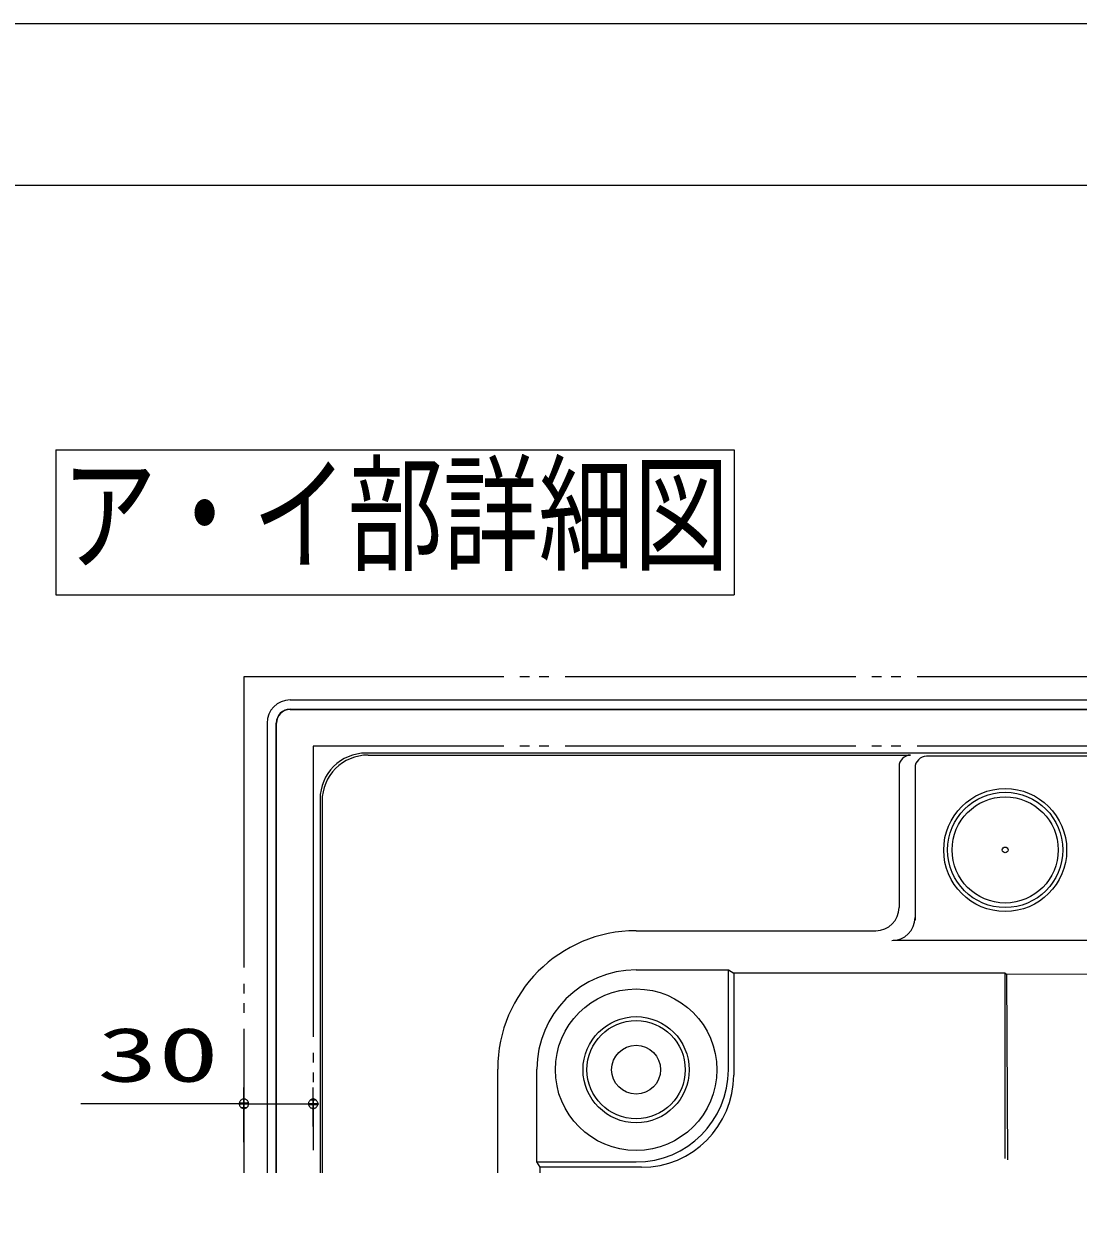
# Model space of a CAD drawing. Units: millimetres on the paper. Extents: x -305 to 305, y -152 to 152.
# Drawn here: x -47.8 to 17.4, y 74.3 to 148.5 of the extents above; entities that cross this region are included whole.
import ezdxf
from ezdxf.enums import TextEntityAlignment as Align

# ---------------------------------------------------------------- set-up
doc = ezdxf.new("R2010")
doc.units = ezdxf.units.MM
doc.linetypes.add('LONG_DOUBLE_CHAIN', pattern=[21.8, 18, -1, 0.6, -0.6, 0.6, -1])
for name, color, linetype, lineweight in [('0-1_RV', 7, 'Continuous', 9), ('0-2_0', 7, 'Continuous', 9), ('0-5_図面枠', 3, 'Continuous', 9), ('0-6_DEFPOINTS', 7, 'Continuous', 9)]:
    doc.layers.add(name, color=color, linetype=linetype, lineweight=lineweight)
doc.styles.add('ＭＳ ゴシック', font='')
doc.styles.get('ＭＳ ゴシック').set_extended_font_data('MS Gothic')

# ---------------------------------------------------------------- blocks, each defined once
blk = doc.blocks.new('_DOTSMALL')
at = {"layer": '0-2_0'}
for p, q in [((0.0746, 0.1), (-0.0746, 0.1)), ((0.1223, -0.0248), (-0.1223, -0.0248))]:
    blk.add_line(p, q, dxfattribs=at)
for points in [[(0.125, 0), (0.124, 0.0157), (0.1211, 0.0311), (0.1162, 0.046), (0.1095, 0.0602), (0.1011, 0.0735), (0.0911, 0.0856), (0.0797, 0.0963), (0.067, 0.1055), (0.0532, 0.1131), (0.0386, 0.1189), (0.0234, 0.1228), (0.0078, 0.1248), (-0.0078, 0.1248), (-0.0234, 0.1228), (-0.0386, 0.1189), (-0.0532, 0.1131), (-0.067, 0.1055), (-0.0797, 0.0963), (-0.0911, 0.0856), (-0.1011, 0.0735), (-0.1095, 0.0602), (-0.1162, 0.046), (-0.1211, 0.0311), (-0.124, 0.0157), (-0.125, 0), (0, 0)], [(-0.125, 0), (-0.124, -0.0157), (-0.1211, -0.0311), (-0.1162, -0.046), (-0.1095, -0.0602), (-0.1011, -0.0735), (-0.0911, -0.0856), (-0.0797, -0.0963), (-0.067, -0.1055), (-0.0532, -0.1131), (-0.0386, -0.1189), (-0.0234, -0.1228), (-0.0078, -0.1248), (0.0078, -0.1248), (0.0234, -0.1228), (0.0386, -0.1189), (0.0532, -0.1131), (0.067, -0.1055), (0.0797, -0.0963), (0.0911, -0.0856), (0.1011, -0.0735), (0.1095, -0.0602), (0.1162, -0.046), (0.1211, -0.0311), (0.124, -0.0157), (0.125, 0), (0, 0)]]:
    blk.add_lwpolyline(points, close=True, dxfattribs=at)

msp = doc.modelspace()

# ---------------------------------------------------------------- linework, layer by layer
at = {"layer": '0-1_RV'}
for p, q in [((-45.863, 122.136), (-45.863, 113.143)), ((-45.863, 122.136), (-3.863, 122.136)), ((-45.863, 122.136), (-45.863, 113.143)), ((-45.863, 122.136), (-3.863, 122.136)), ((-3.863, 122.136), (-3.863, 113.143)), ((-3.863, 122.136), (-3.863, 113.143)), ((-45.863, 113.143), (-3.863, 113.143)), ((-45.863, 113.143), (-3.863, 113.143)), ((69.07, 106.639), (-31.359, 106.639)), ((-31.359, 106.068), (69.355, 106.068)), ((-31.359, 106.068), (-31.347, 106.055)), ((-31.346, 106.055), (69.343, 106.055)), ((-32.787, 105.211), (-32.787, 77.36)), ((-32.216, 77.36), (-32.216, 105.211)), ((-32.204, 105.198), (-32.216, 105.211)), ((-32.204, 77.36), (-32.204, 105.198)), ((68.213, 103.354), (-26.645, 103.354)), ((-26.52, 103.229), (7.07, 103.229)), ((6.355, 102.538), (6.355, 93.782)), ((64.024, 103.154), (8.06, 103.154)), ((7.345, 102.44), (7.345, 92.996)), ((-29.502, 100.496), (-29.502, 77.36)), ((-29.377, 100.372), (-29.377, 77.36)), ((-9.93, 92.354), (4.927, 92.354)), ((64.011, 91.741), (5.991, 91.741)), ((-9.93, 89.925), (-4.216, 89.925)), ((12.927, 89.723), (-3.886, 89.723)), ((-3.886, 89.723), (-3.886, 83.417)), ((12.927, 89.723), (13.013, 89.67)), ((12.927, 78.24), (12.927, 89.723)), ((13.013, 89.67), (13.08, 78.17)), ((34.147, 89.595), (13.013, 89.67)), ((-18.502, 77.36), (-18.502, 83.782)), ((-16.073, 78.032), (-16.073, 83.782)), ((-34.216, 79.268), (-34.216, 82.637)), ((-29.93, 80.235), (-29.93, 82.637)), ((-34.216, 81.637), (-44.311, 81.637)), ((-34.216, 81.637), (-29.93, 81.637)), ((-31.896, 81.637), (-29.576, 81.637)), ((-15.871, 77.702), (-16.073, 78.032)), ((-16.073, 78.032), (-9.93, 78.032)), ((-15.871, 77.36), (-15.871, 77.702)), ((-9.6, 77.702), (-15.871, 77.702))]:
    msp.add_line(p, q, dxfattribs=at)
at = {"layer": '0-1_RV', "linetype": 'LONG_DOUBLE_CHAIN'}
for p, q in [((-34.216, 108.068), (-34.216, 77.36)), ((69.07, 108.068), (-34.216, 108.068)), ((-29.93, 103.782), (-29.93, 78.768)), ((69.07, 103.782), (-29.93, 103.782))]:
    msp.add_line(p, q, dxfattribs=at)
at = {"layer": '0-1_RV'}
msp.add_lwpolyline([(-4.216, 83.746), (-4.216, 89.925), (-3.886, 89.723)], dxfattribs=at)
for centre, radius in [((12.927, 97.354), 3.571), ((12.927, 97.354), 3.286), ((12.927, 97.354), 0.179), ((-9.93, 83.746), 5), ((-9.93, 83.746), 3.286), ((-9.93, 83.746), 3.042), ((-9.93, 83.746), 1.514)]:
    msp.add_circle(centre, radius, dxfattribs=at)
for centre, radius, start, end in [((-31.359, 105.211), 1.429, 90, 180), ((-31.359, 105.211), 0.857, 90, 180), ((-31.346, 105.198), 0.857, 90, 180), ((-26.645, 100.496), 2.857, 90, 180), ((-26.52, 100.372), 2.857, 90, 180), ((7.07, 102.514), 0.714, 90, 180), ((8.06, 102.44), 0.714, 90, 180), ((4.927, 93.782), 1.429, 270, 0), ((5.917, 93.169), 1.429, 270, 0), ((-9.93, 83.782), 8.571, 90, 180), ((-9.93, 83.782), 6.143, 90, 180), ((-9.93, 83.746), 5.714, 270, 0), ((-9.6, 83.417), 5.714, 270, 0)]:
    msp.add_arc(centre, radius, start, end, dxfattribs=at)
msp.add_ellipse((12.927, 97.348), major_axis=(0, 3.808), ratio=0.999999, dxfattribs=at)
at = {"layer": '0-5_図面枠'}
msp.add_lwpolyline([(-291.017, -138.498), (108.983, -138.498), (108.983, 138.502), (-291.017, 138.502)], close=True, dxfattribs=at)
at = {"layer": '0-6_DEFPOINTS'}
msp.add_line((118.983, 148.502), (-301.017, 148.502), dxfattribs=at)

# ---------------------------------------------------------------- block references
at = {"layer": '0-1_RV', "xscale": 2.32, "yscale": 2.32, "rotation": 180}
msp.add_blockref('_DOTSMALL', (-34.216, 81.637), dxfattribs=at)
at = {"layer": '0-1_RV', "xscale": 2.32, "yscale": 2.32}
msp.add_blockref('_DOTSMALL', (-29.93, 81.637), dxfattribs=at)

# ---------------------------------------------------------------- texts
at = {"layer": '0-1_RV', "style": 'ＭＳ ゴシック'}
for s, height, width, p in [('ア・イ部詳細図', 5.773, 0.75, (-45.513, 113.529)), ('ア・イ部詳細図', 5.773, 0.75, (-45.513, 113.529)), ('30', 3.365, 1.65, (-43.311, 81.989))]:
    msp.add_text(s, height=height, dxfattribs=dict(at, width=width)).set_placement(p, align=Align.BOTTOM_LEFT)

doc.saveas('drawing.dxf')
